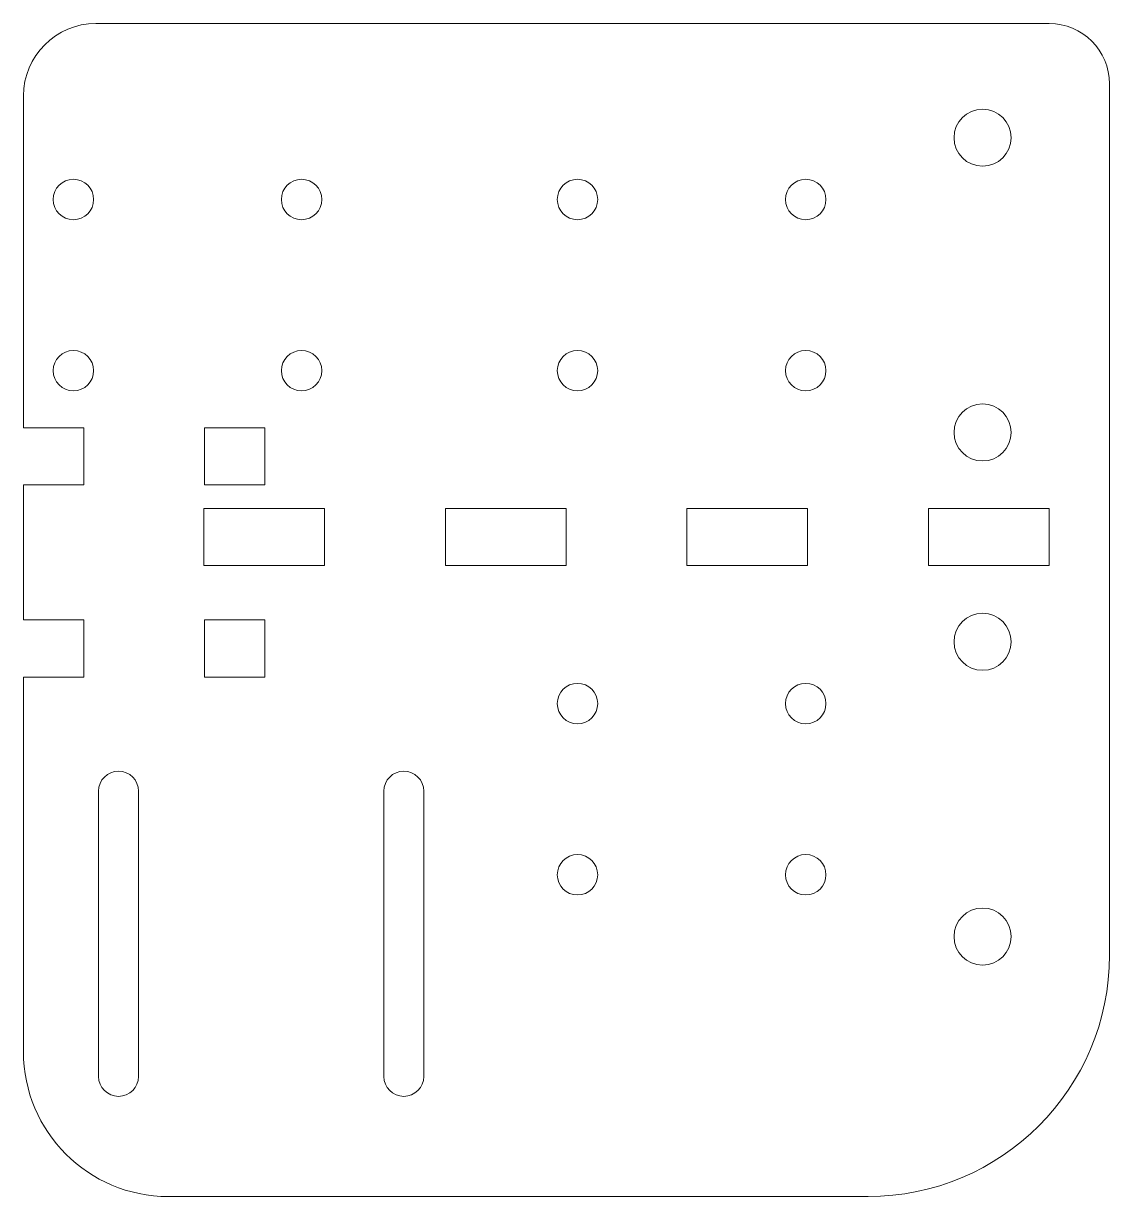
# Model space of a CAD drawing. Header units: inches. Extents: x -2.84 to 1.66, y -2.68 to 2.18.
import ezdxf

# ---------------------------------------------------------------- set-up
doc = ezdxf.new("R2010")
doc.units = ezdxf.units.IN
doc.header["$MEASUREMENT"] = 0

msp = doc.modelspace()

# ---------------------------------------------------------------- linework, layer by layer
at = {"color": 7, "linetype": 'Continuous', "lineweight": 15}
for p, q in [((-2.5385, 2.1793), (1.4083, 2.1793)), ((1.6583, -1.6779), (1.6583, 1.9293)), ((-2.8385, 0.5055), (-2.8385, 1.8793)), ((-2.5885, 0.5055), (-2.8385, 0.5055)), ((-2.5885, 0.2693), (-2.5885, 0.5055)), ((-1.8385, 0.5055), (-2.0885, 0.5055)), ((-2.0885, 0.2693), (-2.0885, 0.5055)), ((-1.8385, 0.2693), (-1.8385, 0.5055)), ((-2.8385, -0.2907), (-2.8385, 0.2693)), ((-2.5885, 0.2693), (-2.8385, 0.2693)), ((-1.8385, 0.2693), (-2.0885, 0.2693)), ((-1.5917, 0.1704), (-2.0917, 0.1704)), ((-2.0917, -0.0656), (-2.0917, 0.1704)), ((-1.5917, 0.1704), (-1.5917, -0.0656)), ((-0.5917, 0.1704), (-1.0917, 0.1704)), ((-1.0917, -0.0656), (-1.0917, 0.1704)), ((-0.5917, 0.1704), (-0.5917, -0.0656)), ((0.4083, 0.1704), (-0.0917, 0.1704)), ((-0.0917, -0.0656), (-0.0917, 0.1704)), ((0.4083, 0.1704), (0.4083, -0.0656)), ((1.4083, 0.1704), (0.9083, 0.1704)), ((0.9083, -0.0656), (0.9083, 0.1704)), ((1.4083, 0.1704), (1.4083, -0.0656)), ((-1.5917, -0.0656), (-2.0917, -0.0656)), ((-0.5917, -0.0656), (-1.0917, -0.0656)), ((0.4083, -0.0656), (-0.0917, -0.0656)), ((1.4083, -0.0656), (0.9083, -0.0656)), ((-2.5885, -0.2907), (-2.8385, -0.2907)), ((-2.5885, -0.5269), (-2.5885, -0.2907)), ((-1.8385, -0.2907), (-2.0885, -0.2907)), ((-2.0885, -0.5269), (-2.0885, -0.2907)), ((-1.8385, -0.5269), (-1.8385, -0.2907)), ((-2.8385, -0.5269), (-2.8385, -2.0779)), ((-2.5885, -0.5269), (-2.8385, -0.5269)), ((-1.8385, -0.5269), (-2.0885, -0.5269)), ((-2.5275, -2.1804), (-2.5275, -0.9993)), ((-2.3622, -2.1804), (-2.3622, -0.9993)), ((-1.3464, -2.1804), (-1.3464, -0.9993)), ((-1.1811, -2.1804), (-1.1811, -0.9993)), ((-2.2385, -2.6779), (0.6583, -2.6779))]:
    msp.add_line(p, q, dxfattribs=at)
for centre, radius in [((1.1327, 1.7063), 0.1181), ((-2.6318, 1.4504), 0.0837), ((-1.687, 1.4504), 0.0837), ((-0.5445, 1.4504), 0.0837), ((0.4004, 1.4504), 0.0837), ((-2.6318, 0.7418), 0.0837), ((-1.687, 0.7418), 0.0837), ((-0.5445, 0.7418), 0.0837), ((0.4004, 0.7418), 0.0837), ((1.1327, 0.4859), 0.1181), ((1.1327, -0.381), 0.1181), ((-0.5445, -0.6369), 0.0837), ((0.4004, -0.6369), 0.0837), ((-0.5445, -1.3456), 0.0837), ((0.4004, -1.3456), 0.0837), ((1.1327, -1.6015), 0.1181)]:
    msp.add_circle(centre, radius, dxfattribs=at)
for centre, radius, start, end in [((-2.5385, 1.8793), 0.3, 90, 180), ((1.4083, 1.9293), 0.25, 0, 90), ((-2.4448, -0.9993), 0.0827, 0, 180), ((-1.2637, -0.9993), 0.0827, 0, 180), ((0.6583, -1.6779), 1, 270, 0), ((-2.2385, -2.0779), 0.6, 180, 270), ((-2.4448, -2.1804), 0.0827, 180, 0), ((-1.2637, -2.1804), 0.0827, 180, 0)]:
    msp.add_arc(centre, radius, start, end, dxfattribs=at)

doc.saveas('drawing.dxf')
